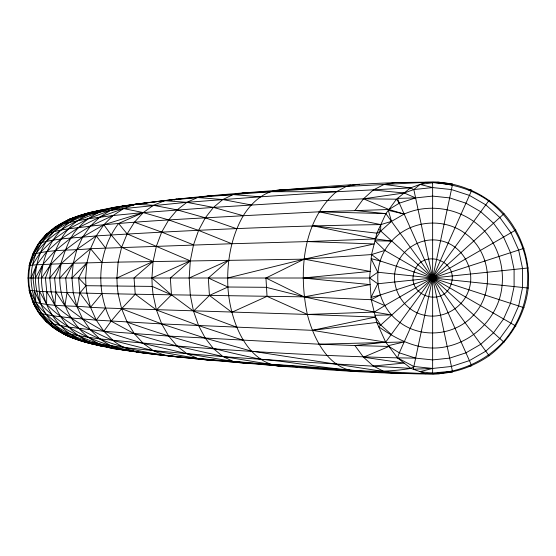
<?xml version="1.0" encoding="UTF-8"?>
<svg xmlns="http://www.w3.org/2000/svg" width="556" height="556" viewBox="0 0 556 556"><rect width="100%" height="100%" fill="white"/><g stroke="black" fill="none" stroke-linecap="round" stroke-linejoin="round"><path stroke-width="0.83" d="M96.146 344.685C73.892 341.287 55.072 324.892 46.634 304.285L46.746 291.803L45.446 278.007C53.793 257.011 57.935 234.132 78.069 220.44C90.962 210.988 106.981 208.479 122.376 206.061C162.811 200.188 203.482 196.115 244.209 192.856C304.723 188.491 365.222 182.041 425.952 182.292C455.107 180.172 484.234 192.39 504.042 213.712C521.799 234.013 530.626 261.195 528.2 288.057C524.989 314.835 510.7 339.577 489.113 355.75C470.654 368.447 448.31 375.342 425.84 373.708C353.421 373.632 281.287 365.778 209.146 360.149C176.315 356.896 143.413 353.651 110.894 347.993C88.195 343.434 63.87 338.555 46.614 321.875C22.518 299.601 21.802 258.297 45.418 235.417C61.792 218.793 85.415 212.746 107.739 208.98M289.745 366.473C247.566 369.775 229.996 321.382 227.89 287.014C226.681 262.474 230.879 237.19 243.278 215.721C251.541 202.37 264.6 190.388 281.086 189.902L425.952 182.292C448.136 182.799 470.348 187.789 488.606 200.966C509.998 216.993 524.162 241.519 527.345 268.055C529.75 294.673 521 321.611 503.402 341.731C485.235 361.49 459.284 372.485 432.637 373.708L432.637 182.292L452.431 184.863L437.44 182.292L452.612 184.015L413.282 369.226L432.637 368.44L451.437 366.467L469.417 360.622L485.791 351.17L499.837 338.521L510.95 323.224L518.644 305.953L522.57 287.459L522.57 268.555L518.644 250.061L510.95 232.79L499.837 217.5L485.791 204.844L469.417 195.392L451.437 189.554L432.637 187.574L420.058 184.425L413.831 189.554L404.17 192.981L363.471 198.819L327.109 200.382L213.448 207.409L143.274 212.58L113.056 215.533L88.077 218.779L63.433 223.554L55.725 226.563L45.418 235.417L44.459 236.835M246.808 363.228L233.124 361.435L222.796 356.465L213.448 348.612L205.303 338.208L198.582 325.607L193.509 311.145L190.298 295.16L189.179 278.007L190.298 260.854L193.509 244.876L198.582 230.413L205.303 217.806L213.448 207.409L222.796 199.548L233.124 194.586L244.209 192.856L270.313 191.695L346.61 186.288L357.598 184.383L359.287 184.675M425.952 182.292L410.46 187.9L336.373 191.744L270.313 191.695L233.124 194.586L209.146 195.872L197.623 197.54L186.885 202.328L177.162 209.904L168.69 219.94L161.699 232.095L156.424 246.051L153.088 261.466L151.92 278.007L152.219 286.403L153.088 294.555L156.424 309.97L161.699 323.919L168.69 336.081L177.162 346.11L186.885 353.692L197.623 358.481L209.146 360.149L214.275 360.288M180.13 357.049L164.639 355.319L153.428 350.718L143.274 343.441L134.427 333.802L127.129 322.119L121.611 308.712L118.129 293.909L117.226 286.076L116.913 278.007L118.129 262.112L121.611 247.302L127.129 233.895L134.427 222.219L143.274 212.58L153.428 205.296L164.639 200.695L176.683 199.09L233.124 194.586L260.277 196.831L336.373 191.744L346.61 186.288M515.85 326.052L384.835 250.415L374.98 240.783L391.619 241.082C370.018 264.218 374.251 304.521 400.195 322.661C422.24 338.986 455.475 335.49 473.649 314.939C495.25 291.803 491.017 251.5 465.073 233.36C443.028 217.035 409.793 220.53 391.619 241.082L375.453 238.913L307.343 241.582L231.817 243.73L198.582 230.413L168.69 219.94L143.274 212.58L118.588 223.449C97.647 251.055 95.236 290.579 111.13 321.146L134.427 333.802L177.162 346.11L222.796 356.465L270.313 364.319L359.315 371.637M452.431 371.158L425.84 373.708L410.912 368.378L397.477 357.869L385.683 342.155L376.746 322.431L371.248 299.705L369.643 278.007L371.526 254.572L376.892 233.166L385.885 213.629L396.497 199.18L410.46 187.9L413.831 189.554L432.637 187.574M106.891 346.916C83.324 344.268 63.405 326.719 54.829 305.022L55.913 292.192L54.613 278.007C63.613 261.522 64.962 241.478 78.632 227.508C90.086 214.818 106.356 207.173 123.411 206.234M178.4 356.695L176.683 356.924L122.376 349.96L110.526 345.679L99.802 338.903L90.454 329.93L82.747 319.061L76.923 306.585L73.239 292.803L71.96 278.007L73.239 263.217L76.923 249.435L82.747 236.96L90.454 226.083L99.802 217.111L110.526 210.342L122.376 206.061L164.639 200.695L197.623 197.54L222.796 199.548L251.194 204.962M123.411 349.787C81.079 348.73 52.848 303.041 61.229 263.62L76.923 249.435L96.264 235.89L103.854 224.735L113.056 215.533L123.62 208.583L135.289 204.191L164.639 200.695L186.885 202.328L213.448 207.409L243.278 215.721L319.033 211.815L388.915 209.494L404.163 214.067C431.227 202.002 464.837 209.146 484.651 231.171C500.977 249.575 506.634 276.193 499.205 299.635C491.434 322.98 471.21 341.189 447.184 346.471C422.303 352.337 398.569 340.793 378.733 326.817L504.042 213.712M152.073 353.567C137.992 353.588 124.064 349.467 113.056 340.487C92.039 331.571 71.863 320.381 54.829 305.022L51.089 291.997L49.783 278.007L51.089 264.024L64.948 250.214L82.747 236.96L103.854 224.735L143.274 212.58L123.62 208.583L98.912 212.19L74.233 217.493L58.748 225.062L46.614 234.145L38.072 244.334L35.688 249.804M209.146 360.149C172.263 356.174 134.399 353.331 99.802 338.903C80.377 330.257 61.716 319.471 46.634 304.285C29.802 265.511 56.309 214.567 99.531 210.807M96.202 344.532C80.585 342.155 65.212 335.914 54.022 324.44C42.214 311.951 35.626 295.16 35.389 278.007C35.626 260.854 42.214 244.07 54.022 231.574C65.427 219.94 81.127 213.56 97.064 211.398M89.558 342.906C74.761 340.008 60.256 333.954 49.456 323.154C37.864 311.061 31.303 294.736 31.073 278.007C31.303 261.278 37.864 244.953 49.456 232.867C60.256 222.066 74.761 216.006 89.558 213.108M243.278 215.721C192.313 218.682 141.259 220.843 90.454 226.083C75.845 228.363 60.479 228.599 46.614 234.145C29.197 251.673 23.929 279.383 33.416 302.151C44.369 329.562 74.469 340.098 100.997 346.027M281.086 366.112L233.124 361.435L186.885 353.692L143.274 343.441L103.854 331.279L82.747 319.061L64.948 305.807L67.012 292.602L65.719 278.007L73.239 263.217L90.524 248.692L96.264 235.89C191 230.135 285.874 225.799 380.784 224.61L391.493 221.385L404.163 214.067L388.31 210.321L391.493 221.385L489.113 355.75M336.373 191.744C302.193 221.212 298.593 272.961 307.343 314.439C313.765 339.452 329.541 371.464 359.287 371.345M246.767 362.762L244.209 363.165L197.623 358.481L153.428 350.718L113.056 340.487L103.854 331.279L96.264 320.131L76.923 306.585L79.883 292.998L78.611 278.007L86.903 262.828L90.524 248.692L231.817 243.73M260.277 196.831L186.885 202.328L123.62 208.583L99.802 217.111L78.632 227.508L60.743 239.198L46.634 251.736L36.682 264.781L32.999 278.007L36.008 302.853C58.29 331.717 95.041 345.401 130.007 350.857M113.056 215.533L90.454 226.083L70.834 238.079L54.829 250.992L42.902 264.406L38.253 278.007L40.386 303.562C71.738 337.978 119.54 351.781 164.639 355.319C199.812 358.884 235.063 361.615 270.313 364.319C326.706 367.141 382.882 375.057 439.428 373.708L434.229 373.361M31.073 278.007L36.682 264.781L73.239 263.217L118.129 262.112L304.16 259.152L371.526 254.572L384.835 250.415M468.43 189.652L471.717 190.228L399.319 352.831L397.477 357.869C298.099 355.256 198.707 348.973 99.802 338.903C87.612 337.193 75.387 335.476 63.433 332.467C55.565 330.883 49.672 324.78 44.459 319.186M528.2 267.964L377.746 283.775L371.074 297.37L380.144 295.062L524.023 248.317M116.892 207.346C82.781 213.441 39.705 228.961 29.023 265.872L29.822 265.511C38.051 243.931 58.206 230.344 78.069 220.44C94.972 213.358 112.507 206.915 130.855 205.06M35.389 278.007L42.902 264.406M29.822 265.511L32.352 265.149L40.386 252.452L52.549 240.261L68.576 228.926L88.077 218.779L110.526 210.342L135.289 204.191L153.428 205.296L177.162 209.904L205.303 217.806L236.752 228.766M41.603 278.007L51.089 264.024M35.688 306.217L38.072 311.687L46.614 321.875L49.456 323.154L68.576 327.095L103.854 331.279L111.13 321.146L121.611 308.712L135.24 294.235L304.16 296.869L371.248 299.705L384.835 305.605L515.85 229.962M103.854 331.279L168.69 336.081L319.033 344.199L354.923 345.533L385.683 342.155L489.113 200.271M391.493 334.636L380.617 324.843L375.453 317.073L307.343 314.439L105.501 308.038L96.264 320.131L70.834 317.942L52.549 315.752L41.797 313.702L39.094 312.687L38.072 311.687M49.783 278.007L61.229 263.62M243.278 340.293L198.582 325.607L156.424 309.97L135.24 294.235L101.943 293.554L90.524 307.329C71.376 305.286 50.978 306.94 32.526 301.449C41.505 321.201 61.313 332.662 80.738 340.23C94.888 343.406 109.233 345.623 123.62 347.437C219.085 357.967 315.071 362.665 410.912 368.378L413.831 366.467L432.637 368.44L420.051 371.637L432.637 373.236M71.96 278.007L86.903 262.828L85.638 278.007L85.958 285.708L79.883 292.998L39.552 291.427L29.023 290.142C39.705 327.053 82.781 342.579 116.892 348.675M59.93 278.007L73.239 263.217M54.321 228.057L55.725 226.563M156.424 309.97L171.484 294.861L170.344 278.007L190.298 260.854L127.129 233.895L118.588 223.449M38.072 244.334L39.094 243.326C54.662 224.777 78.021 215.499 100.997 209.987M190.298 260.854L151.92 278.007L171.484 294.861L193.509 311.145L209.424 295.458L227.89 287.014L266.227 287.313L304.16 296.869L374.244 312.076L391.619 314.939L375.001 315.231M434.139 182.639L439.316 182.292L395.754 182.493L384.12 184.439L373.278 190.006L363.471 198.819L354.923 210.488L385.885 213.629L391.493 221.385L380.617 231.171L376.892 233.166L312.375 225.673L375.453 238.913L380.617 231.171L380.784 224.61L319.033 211.815L385.885 213.629M384.835 305.605L374.244 312.076L307.343 314.439L267.033 296.348L231.817 312.291L209.424 295.458L208.326 278.007L228.697 260.264L189.179 278.007M103.854 224.735L111.13 234.868L121.611 247.302L153.088 261.466L134.052 278.007L135.24 294.235M45.418 235.417L52.41 229.635M27.8 278.007L369.643 278.007L377.746 272.238L528.2 288.057M65.921 221.552L69.403 219.175L87.869 213.483M413.831 366.467L397.477 357.869L415.603 358.127L432.637 359.913L449.665 358.127L465.949 352.831L480.78 344.268L493.499 332.815L503.569 318.963L510.533 303.319L514.091 286.569L514.091 269.445L510.533 252.702L503.569 237.058L493.499 223.206L480.78 211.746L465.949 203.183L449.665 197.894L432.637 196.101L415.603 197.894L399.319 203.183L388.915 209.494L363.471 198.819L396.497 199.18L399.319 203.183L471.717 365.792L468.423 366.348M58.63 225.521L60.062 224.673M61.501 223.825L69.403 219.175L71.001 219.127M371.248 299.705L380.144 295.062M267.033 296.348L265.949 278.007L304.16 259.152L374.188 243.952L307.343 241.582M116.913 278.007L153.088 261.466M388.922 346.464L363.471 357.202L354.923 345.533L388.922 346.464L399.319 352.831L415.603 358.127M174.23 199.854L176.683 199.09M227.612 278.007L304.16 259.152L370.171 271.418L303.048 278.007L370.129 284.602L304.16 296.869L265.949 278.007M205.88 196.643L209.146 195.872M388.324 345.665L404.163 341.954L319.033 344.199M375.453 317.073L312.375 330.34L161.699 323.919L96.264 320.131L90.524 307.329L86.903 293.186L85.958 285.708L78.611 278.007M242.527 193.189L244.209 192.856L246.767 193.252M278.591 190.36L281.086 189.902M133.468 204.851L135.094 204.566L132.55 204.865M82.865 215.151L81.169 215.45L82.858 215.276M136.79 204.309L147.806 202.655M125.079 205.998L126.747 205.755M129.249 205.4L130.917 205.164M132.592 204.921L135.094 204.566M420.058 184.425L432.637 182.778M410.912 368.378C360.733 377.058 310.213 363.353 260.277 359.183C215.102 349.877 170.553 337.7 127.129 322.119M348.209 185.426L350.766 185.141M353.331 184.856L357.598 184.383M373.278 366.015L404.163 363.096L363.471 357.202L373.278 366.015L384.12 371.582L395.754 373.521M32.352 265.149L36.682 264.781M432.637 373.708L452.612 371.999L413.831 189.554M85.958 285.708L152.219 286.403L171.484 294.861M101.943 293.554L79.883 292.998L90.524 307.329L105.501 308.038M252 363.353L253.738 363.395M294.944 366.689L297.543 366.793M425.84 373.708L384.12 371.582L251.194 351.058L205.303 338.208L161.699 323.919L121.611 308.712M373.278 190.006L404.17 192.981L415.603 197.894L397.484 198.381L399.319 203.183M54.321 327.964C62.46 334.385 72.641 338.75 82.858 340.745M87.869 342.531L86.166 342.357L74.858 338.298M132.55 351.156L134.246 351.357L132.592 351.093M384.12 184.439L410.46 187.9M125.079 350.023L126.747 350.259M128.415 350.502L130.083 350.739M136.79 351.712L138.486 351.962M140.181 352.219L147.806 353.366M468.395 189.721L471.717 190.228M97.835 344.949L99.531 345.213M385.683 342.155L312.375 330.34L376.746 322.431L380.617 324.843M81.169 340.571L82.865 340.863M524.023 307.704L380.144 260.952L371.193 258.672L377.746 272.238M72.495 337.443L66.185 335.178L56.545 329.312M134.427 222.219L161.699 232.095L193.509 244.876M193.509 311.145L236.752 327.255M208.326 278.007L227.89 287.014M369.643 278.007L377.746 283.775M371.526 254.572L380.144 260.952M45.418 320.603L52.41 326.386M504.042 342.308L378.692 229.197M101.943 262.46L90.524 248.692C71.376 250.735 50.978 249.081 32.526 254.565L39.094 243.326C57.553 237.864 77.228 237.975 96.264 235.89L105.501 247.983M67.012 292.602L76.923 306.585M55.913 292.192L64.948 305.807M46.746 291.803L54.829 305.022M39.552 291.427L46.634 304.285M29.822 290.51L36.008 302.853M34.284 291.052L40.386 303.562M396.386 266.234C389.256 286.896 403.253 311.131 424.708 315.287C443.202 319.394 463.19 307.857 468.882 289.787C476.012 269.125 462.022 244.89 440.56 240.727C422.067 236.627 402.078 248.164 396.386 266.234M414.13 271.995C405.97 295.945 443.66 308.198 451.138 284.019C459.298 260.069 421.608 247.823 414.13 271.995"/></g></svg>
